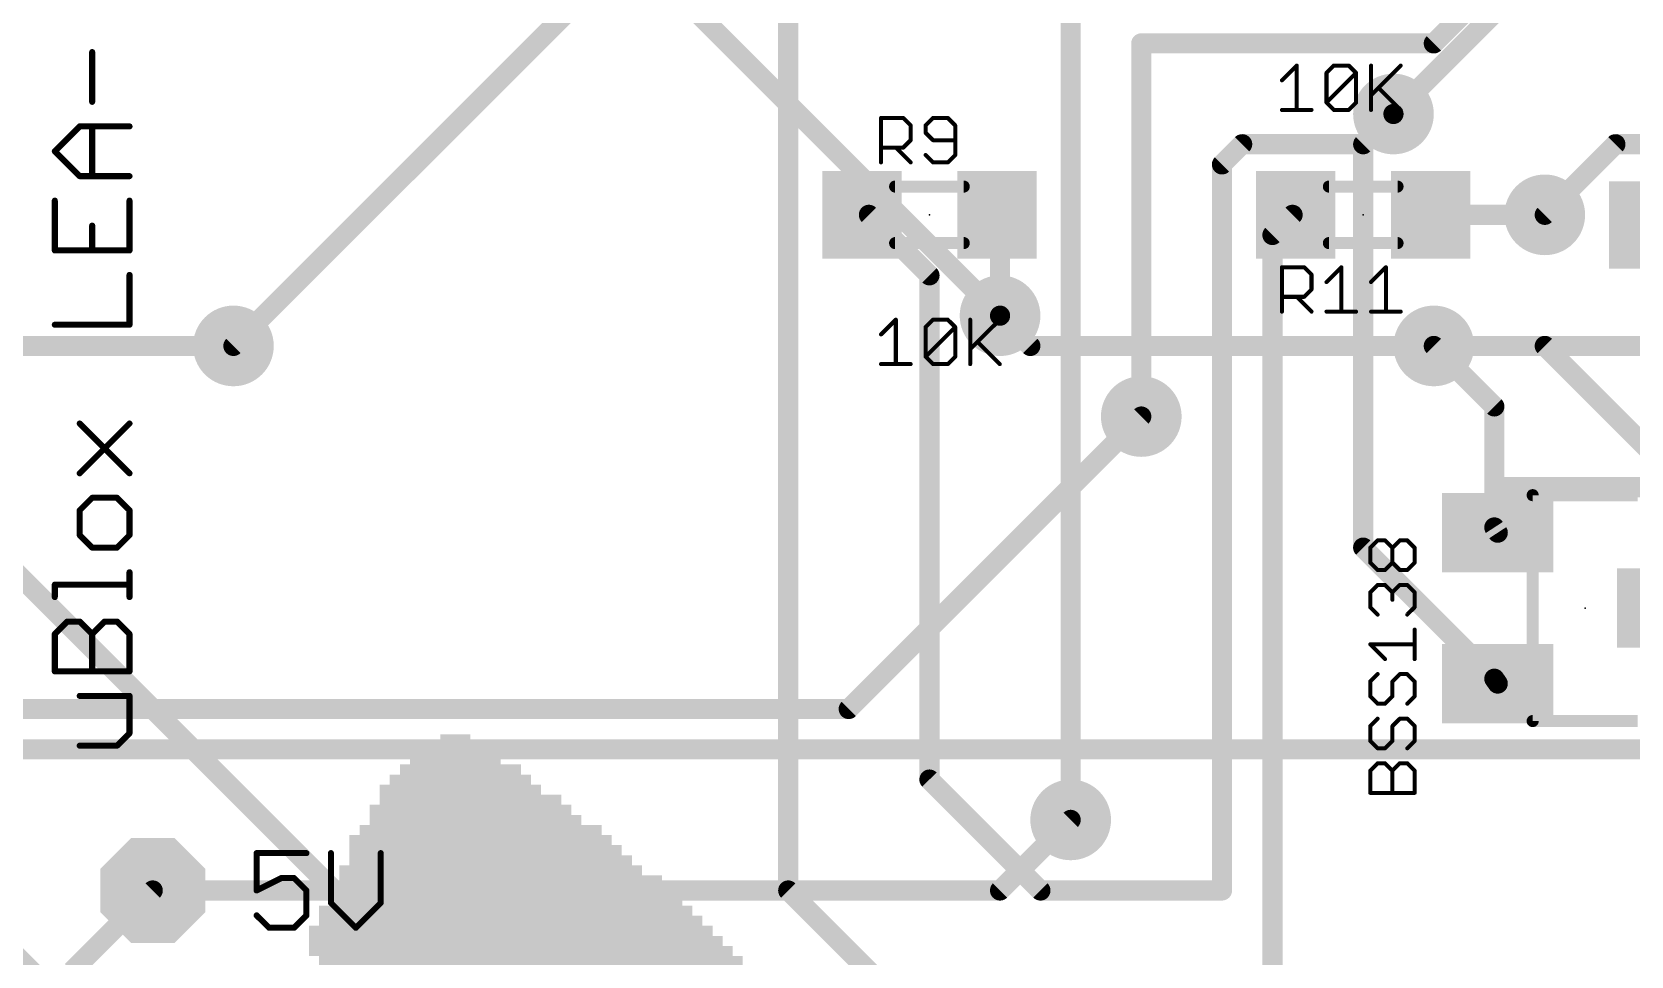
# Model space of a CAD drawing. Extents: x -5 to 102, y -1 to 61.
# Drawn here: x 37.85 to 57.98, y 35.88 to 47.51 of the extents above; entities that cross this region are included whole.
import ezdxf

# ---------------------------------------------------------------- set-up
doc = ezdxf.new("R2010")
doc.units = 0
for name, color, linetype in [('1', 22, 'CONTINUOUS'), ('16', 175, 'CONTINUOUS'), ('17', 82, 'CONTINUOUS'), ('18', 82, 'CONTINUOUS'), ('21', 253, 'CONTINUOUS'), ('22', 253, 'CONTINUOUS'), ('23', 7, 'CONTINUOUS'), ('25', 253, 'CONTINUOUS'), ('27', 253, 'CONTINUOUS'), ('51', 253, 'CONTINUOUS')]:
    doc.layers.add(name, color=color, linetype=linetype)

# ---------------------------------------------------------------- blocks, each defined once
blk = doc.blocks.new('RECT')
blk.add_solid([(-0.5, -0.5), (0.5, -0.5), (-0.5, 0.5), (0.5, 0.5)])
blk = doc.blocks.new('OCTAGONP')
at = {"const_width": 0.5}
blk.add_lwpolyline([(-0.25, -0.1036), (-0.25, 0.1036), (-0.1036, 0.25), (0.1036, 0.25), (0.25, 0.1036), (0.25, -0.1036), (0.1036, -0.25), (-0.1036, -0.25), (-0.25, -0.1036), (-0.25, 0.1036)], dxfattribs=at)
blk = doc.blocks.new('ROUNDV')
at = {"const_width": 0.5}
blk.add_lwpolyline([(0, -0.25, 1), (0, 0.25, 1), (0, -0.25)], format="xyb", dxfattribs=at)

msp = doc.modelspace()

# ---------------------------------------------------------------- linework, layer by layer
at = {"layer": '1', "const_width": 0.254}
for points in [[(47.625, 50.8), (40.386, 43.561)], [(50.927, 37.592), (50.927, 49.911)], [(55.499, 47.371), (58.039, 49.911)], [(47.371, 36.703), (47.371, 49.022)], [(51.816, 47.371), (55.499, 47.371)], [(51.816, 42.672), (51.816, 47.371)], [(54.61, 46.101), (54.991, 46.482)], [(53.086, 46.101), (52.832, 45.847)], [(54.61, 46.101), (53.086, 46.101)], [(54.61, 41.021), (54.61, 46.101)], [(52.832, 45.847), (52.832, 36.703)], [(48.387, 45.212), (48.299, 45.212)], [(49.149, 44.45), (48.387, 45.212)], [(50.038, 45.212), (49.999, 45.212)], [(50.038, 43.942), (50.038, 45.212)], [(53.467, 44.958), (53.721, 45.212)], [(53.721, 45.212), (53.76, 45.212)], [(56.896, 45.212), (55.46, 45.212)], [(53.467, 34.417), (53.467, 44.958)], [(49.149, 38.1), (49.149, 44.45)], [(56.261, 42.799), (55.499, 43.561)], [(56.261, 41.783), (56.261, 42.799)], [(56.261, 41.275), (56.261, 41.783)], [(56.261, 41.783), (59.436, 41.783)], [(56.261, 41.275), (56.304, 41.209)], [(42.799, 35.56), (37.338, 41.021)], [(56.261, 39.37), (54.61, 41.021)], [(56.261, 39.37), (56.304, 39.309)], [(50.546, 36.703), (49.149, 38.1)], [(39.37, 34.163), (36.449, 37.084)], [(48.9585, 35.1155), (47.371, 36.703)], [(52.832, 36.703), (50.546, 36.703)]]:
    msp.add_lwpolyline(points, dxfattribs=at)
at = {"layer": '1', "const_width": 0.127}
for points in [[(51.816, 47.4345, 1), (51.816, 47.3075)], [(51.8795, 47.371, 1), (51.7525, 47.371)], [(55.4541, 47.4159, 1), (55.5439, 47.3261)], [(55.499, 47.3075, 1), (55.499, 47.4345)], [(55.0359, 46.4371, 1), (54.9461, 46.5269)], [(53.086, 46.1645, 1), (53.086, 46.0375)], [(53.1309, 46.0561, 1), (53.0411, 46.1459)], [(54.6735, 46.101, 1), (54.5465, 46.101)], [(54.5651, 46.1459, 1), (54.6549, 46.0561)], [(54.61, 46.0375, 1), (54.61, 46.1645)], [(52.8955, 45.847, 1), (52.7685, 45.847)], [(52.7871, 45.8919, 1), (52.8769, 45.8021)], [(48.299, 45.2755, 1), (48.299, 45.1485)], [(48.4319, 45.2569, 1), (48.3421, 45.1671)], [(48.387, 45.1485, 1), (48.387, 45.2755)], [(49.999, 45.2755, 1), (49.999, 45.1485)], [(50.1015, 45.212, 1), (49.9745, 45.212)], [(50.038, 45.1485, 1), (50.038, 45.2755)], [(53.721, 45.2755, 1), (53.721, 45.1485)], [(53.7659, 45.1671, 1), (53.6761, 45.2569)], [(53.76, 45.1485, 1), (53.76, 45.2755)], [(55.46, 45.2755, 1), (55.46, 45.1485)], [(56.896, 45.1485, 1), (56.896, 45.2755)], [(53.5305, 44.958, 1), (53.4035, 44.958)], [(53.4221, 45.0029, 1), (53.5119, 44.9131)], [(49.2125, 44.45, 1), (49.0855, 44.45)], [(49.1041, 44.4051, 1), (49.1939, 44.4949)], [(49.9745, 43.942, 1), (50.1015, 43.942)], [(55.5439, 43.6059, 1), (55.4541, 43.5161)], [(40.3411, 43.6059, 1), (40.4309, 43.5161)], [(56.3245, 42.799, 1), (56.1975, 42.799)], [(56.2161, 42.7541, 1), (56.3059, 42.8439)], [(51.7525, 42.672, 1), (51.8795, 42.672)], [(56.3245, 41.783, 1), (56.1975, 41.783)], [(56.261, 41.8465, 1), (56.261, 41.7195)], [(56.1975, 41.783, 1), (56.3245, 41.783)], [(56.3142, 41.3097, 1), (56.2078, 41.2403)], [(56.1975, 41.275, 1), (56.3245, 41.275)], [(56.2508, 41.1743, 1), (56.3572, 41.2437)], [(54.6549, 41.0659, 1), (54.5651, 40.9761)], [(54.5465, 41.021, 1), (54.6735, 41.021)], [(56.3129, 39.4066, 1), (56.2091, 39.3334)], [(56.2161, 39.3251, 1), (56.3059, 39.4149)], [(56.2521, 39.2724, 1), (56.3559, 39.3456)], [(49.1939, 38.1449, 1), (49.1041, 38.0551)], [(49.0855, 38.1, 1), (49.2125, 38.1)], [(50.8635, 37.592, 1), (50.9905, 37.592)], [(47.4159, 36.7479, 1), (47.3261, 36.6581)], [(47.3075, 36.703, 1), (47.4345, 36.703)], [(50.546, 36.7665, 1), (50.546, 36.6395)], [(50.5011, 36.6581, 1), (50.5909, 36.7479)], [(52.7685, 36.703, 1), (52.8955, 36.703)], [(52.832, 36.6395, 1), (52.832, 36.7665)]]:
    msp.add_lwpolyline(points, format="xyb", dxfattribs=at)
at = {"layer": '16', "const_width": 0.254}
for points in [[(50.038, 43.942), (43.561, 50.419)], [(54.991, 46.482), (58.039, 49.53)], [(57.785, 46.101), (56.896, 45.212)], [(65.659, 46.101), (57.785, 46.101)], [(50.419, 43.561), (50.038, 43.942)], [(40.386, 43.561), (9.017, 43.561)], [(55.499, 43.561), (50.419, 43.561)], [(55.499, 43.561), (56.896, 43.561)], [(56.896, 43.561), (61.722, 43.561)], [(56.896, 43.561), (58.801, 41.656)], [(48.133, 38.989), (51.816, 42.672)], [(8.255, 38.989), (48.133, 38.989)], [(62.611, 38.481), (15.875, 38.481)], [(50.038, 36.703), (50.927, 37.592)], [(38.354, 35.687), (39.37, 36.703)], [(39.37, 36.703), (50.038, 36.703)]]:
    msp.add_lwpolyline(points, dxfattribs=at)
at = {"layer": '16', "const_width": 0.127}
for points in [[(54.9461, 46.5269, 1), (55.0359, 46.4371)], [(57.785, 46.1645, 1), (57.785, 46.0375)], [(57.8299, 46.0561, 1), (57.7401, 46.1459)], [(56.8511, 45.2569, 1), (56.9409, 45.1671)], [(50.0829, 43.9869, 1), (49.9931, 43.8971)], [(49.9931, 43.8971, 1), (50.0829, 43.9869)], [(40.386, 43.4975, 1), (40.386, 43.6245)], [(50.419, 43.6245, 1), (50.419, 43.4975)], [(55.499, 43.6245, 1), (55.499, 43.4975)], [(55.499, 43.4975, 1), (55.499, 43.6245)], [(56.896, 43.6245, 1), (56.896, 43.4975)], [(56.9409, 43.6059, 1), (56.8511, 43.5161)], [(56.896, 43.4975, 1), (56.896, 43.6245)], [(50.3741, 43.5161, 1), (50.4639, 43.6059)], [(51.8609, 42.6271, 1), (51.7711, 42.7169)], [(48.0881, 39.0339, 1), (48.1779, 38.9441)], [(48.133, 38.9255, 1), (48.133, 39.0525)], [(50.9719, 37.5471, 1), (50.8821, 37.6369)], [(39.37, 36.7665, 1), (39.37, 36.6395)], [(39.4149, 36.6581, 1), (39.3251, 36.7479)], [(49.9931, 36.7479, 1), (50.0829, 36.6581)], [(50.038, 36.6395, 1), (50.038, 36.7665)]]:
    msp.add_lwpolyline(points, format="xyb", dxfattribs=at)
at = {"layer": '21'}
for points, const_width in [([(56.7436, 38.8366), (56.7436, 41.6814)], 0.1524), ([(56.7436, 41.6814), (58.0644, 41.6814)], 0.1524), ([(58.0644, 38.8366), (56.7436, 38.8366)], 0.1524), ([(41.3052, 37.1737), (40.6781, 37.1737)], 0.0762), ([(40.6781, 37.1737), (40.6781, 36.7034)], 0.0762), ([(41.6136, 37.1737), (41.6136, 36.5466)], 0.0762), ([(42.2407, 36.5466), (42.2407, 37.1737)], 0.0762), ([(40.6781, 36.7034), (40.9916, 36.8602)], 0.0762), ([(40.9916, 36.8602), (41.1484, 36.8602)], 0.0762), ([(41.1484, 36.8602), (41.3052, 36.7034)], 0.0762), ([(41.3052, 36.7034), (41.3052, 36.3899)], 0.0762), ([(41.6136, 36.5466), (41.9272, 36.2331)], 0.0762), ([(41.9272, 36.2331), (42.2407, 36.5466)], 0.0762), ([(40.8349, 36.2331), (40.6781, 36.3899)], 0.0762), ([(41.1484, 36.2331), (40.8349, 36.2331)], 0.0762), ([(41.3052, 36.3899), (41.1484, 36.2331)], 0.0762)]:
    msp.add_lwpolyline(points, dxfattribs=dict(at, const_width=const_width))
for points, const_width in [([(56.7817, 41.6814, 1), (56.7055, 41.6814)], 0.0762), ([(56.7436, 41.7195, 1), (56.7436, 41.6433)], 0.0762), ([(56.7436, 38.8747, 1), (56.7436, 38.7985)], 0.0762), ([(56.7055, 38.8366, 1), (56.7817, 38.8366)], 0.0762), ([(40.6781, 37.1928, 1), (40.6781, 37.1547)], 0.0381), ([(40.6972, 37.1737, 1), (40.6591, 37.1737)], 0.0381), ([(41.3052, 37.1547, 1), (41.3052, 37.1928)], 0.0381), ([(41.6327, 37.1737, 1), (41.5946, 37.1737)], 0.0381), ([(42.2597, 37.1737, 1), (42.2216, 37.1737)], 0.0381), ([(40.9916, 36.8792, 1), (40.9916, 36.8411)], 0.0381), ([(41.0002, 36.8431, 1), (40.9831, 36.8772)], 0.0381), ([(41.1619, 36.8736, 1), (41.1349, 36.8467)], 0.0381), ([(41.1484, 36.8411, 1), (41.1484, 36.8792)], 0.0381), ([(40.6696, 36.7204, 1), (40.6866, 36.6864)], 0.0381), ([(40.6591, 36.7034, 1), (40.6972, 36.7034)], 0.0381), ([(41.3242, 36.7034, 1), (41.2861, 36.7034)], 0.0381), ([(41.2917, 36.6899, 1), (41.3186, 36.7169)], 0.0381), ([(41.6271, 36.5601, 1), (41.6001, 36.5332)], 0.0381), ([(41.5946, 36.5466, 1), (41.6327, 36.5466)], 0.0381), ([(42.2216, 36.5466, 1), (42.2597, 36.5466)], 0.0381), ([(42.2542, 36.5332, 1), (42.2272, 36.5601)], 0.0381), ([(40.6916, 36.4033, 1), (40.6646, 36.3764)], 0.0381), ([(40.8349, 36.2522, 1), (40.8349, 36.2141)], 0.0381), ([(40.8214, 36.2196, 1), (40.8483, 36.2466)], 0.0381), ([(41.1349, 36.2466, 1), (41.1619, 36.2196)], 0.0381), ([(41.1484, 36.2141, 1), (41.1484, 36.2522)], 0.0381), ([(41.2861, 36.3899, 1), (41.3242, 36.3899)], 0.0381), ([(41.3186, 36.3764, 1), (41.2917, 36.4033)], 0.0381), ([(41.9137, 36.2466, 1), (41.9406, 36.2196)], 0.0381), ([(41.9137, 36.2196, 1), (41.9406, 36.2466)], 0.0381)]:
    msp.add_lwpolyline(points, format="xyb", dxfattribs=dict(at, const_width=const_width))
at = {"layer": '23'}
for p in [(49.149, 45.212), (54.61, 45.212), (57.404, 40.259)]:
    msp.add_point(p, dxfattribs=at)
at = {"layer": '25'}
for points, const_width in [([(38.6076, 46.6345), (38.6076, 47.2616)], 0.0762), ([(38.1373, 46.0126), (38.4508, 46.3261)], 0.0762), ([(38.4508, 46.3261), (39.0779, 46.3261)], 0.0762), ([(38.6076, 45.699), (38.6076, 46.3261)], 0.0762), ([(48.5394, 45.8724), (48.5394, 46.4317)], 0.0508), ([(48.5394, 46.4317), (48.819, 46.4317)], 0.0508), ([(48.819, 46.4317), (48.9123, 46.3385)], 0.0508), ([(48.9123, 46.3385), (48.9123, 46.152)], 0.0508), ([(49.1939, 46.4317), (49.1007, 46.3385)], 0.0508), ([(49.1007, 46.3385), (49.1007, 46.2453)], 0.0508), ([(49.3803, 46.4317), (49.1939, 46.4317)], 0.0508), ([(49.4736, 46.3385), (49.3803, 46.4317)], 0.0508), ([(49.4736, 45.9656), (49.4736, 46.3385)], 0.0508), ([(48.9123, 46.152), (48.819, 46.0588)], 0.0508), ([(49.1007, 46.2453), (49.1939, 46.152)], 0.0508), ([(49.1939, 46.152), (49.4736, 46.152)], 0.0508), ([(38.4508, 45.699), (38.1373, 46.0126)], 0.0762), ([(48.819, 46.0588), (48.5394, 46.0588)], 0.0508), ([(48.7258, 46.0588), (48.9123, 45.8724)], 0.0508), ([(49.1007, 45.9656), (49.1939, 45.8724)], 0.0508), ([(49.3803, 45.8724), (49.4736, 45.9656)], 0.0508), ([(39.0779, 45.699), (38.4508, 45.699)], 0.0762), ([(49.1939, 45.8724), (49.3803, 45.8724)], 0.0508), ([(38.1373, 45.3906), (38.1373, 44.7635)], 0.0762), ([(39.0779, 44.7635), (39.0779, 45.3906)], 0.0762), ([(38.6076, 44.7635), (38.6076, 45.077)], 0.0762), ([(38.1373, 44.7635), (39.0779, 44.7635)], 0.0762), ([(39.0779, 43.828), (39.0779, 44.455)], 0.0762), ([(53.5865, 43.9928), (53.5865, 44.5521)], 0.0508), ([(53.5865, 44.5521), (53.8661, 44.5521)], 0.0508), ([(53.8661, 44.5521), (53.9593, 44.4589)], 0.0508), ([(54.1478, 44.3657), (54.3342, 44.5521)], 0.0508), ([(54.3342, 44.5521), (54.3342, 43.9928)], 0.0508), ([(54.7091, 44.3657), (54.8955, 44.5521)], 0.0508), ([(54.8955, 44.5521), (54.8955, 43.9928)], 0.0508), ([(53.9593, 44.2724), (53.8661, 44.1792)], 0.0508), ([(53.9593, 44.4589), (53.9593, 44.2724)], 0.0508), ([(53.8661, 44.1792), (53.5865, 44.1792)], 0.0508), ([(53.7729, 44.1792), (53.9593, 43.9928)], 0.0508), ([(54.1478, 43.9928), (54.5206, 43.9928)], 0.0508), ([(54.7091, 43.9928), (55.0819, 43.9928)], 0.0508), ([(38.1373, 43.828), (39.0779, 43.828)], 0.0762), ([(38.4508, 41.9569), (39.0779, 42.584)], 0.0762), ([(39.0779, 41.9569), (38.4508, 42.584)], 0.0762), ([(38.6076, 41.6485), (38.4508, 41.4917)], 0.0762), ([(38.9211, 41.6485), (38.6076, 41.6485)], 0.0762), ([(39.0779, 41.4917), (38.9211, 41.6485)], 0.0762), ([(38.4508, 41.4917), (38.4508, 41.1782)], 0.0762), ([(39.0779, 41.1782), (39.0779, 41.4917)], 0.0762), ([(38.4508, 41.1782), (38.6076, 41.0214)], 0.0762), ([(38.9211, 41.0214), (39.0779, 41.1782)], 0.0762), ([(38.6076, 41.0214), (38.9211, 41.0214)], 0.0762), ([(39.0779, 40.3977), (39.0779, 40.7113)], 0.0762), ([(38.1373, 40.3977), (38.1373, 40.5545)], 0.0762), ([(38.1373, 40.5545), (39.0779, 40.5545)], 0.0762), ([(38.1373, 39.9325), (38.2941, 40.0893)], 0.0762), ([(38.2941, 40.0893), (38.4508, 40.0893)], 0.0762), ([(38.4508, 40.0893), (38.6076, 39.9325)], 0.0762), ([(38.6076, 39.9325), (38.7644, 40.0893)], 0.0762), ([(38.7644, 40.0893), (38.9211, 40.0893)], 0.0762), ([(38.9211, 40.0893), (39.0779, 39.9325)], 0.0762), ([(38.1373, 39.4622), (38.1373, 39.9325)], 0.0762), ([(38.6076, 39.4622), (38.6076, 39.9325)], 0.0762), ([(39.0779, 39.9325), (39.0779, 39.4622)], 0.0762), ([(39.0779, 39.4622), (38.1373, 39.4622)], 0.0762), ([(39.0779, 39.1538), (38.4508, 39.1538)], 0.0762), ([(39.0779, 38.6835), (39.0779, 39.1538)], 0.0762), ([(38.9211, 38.5267), (39.0779, 38.6835)], 0.0762), ([(38.4508, 38.5267), (38.9211, 38.5267)], 0.0762)]:
    msp.add_lwpolyline(points, dxfattribs=dict(at, const_width=const_width))
for points, const_width in [([(38.6267, 47.2616, 1), (38.5886, 47.2616)], 0.0381), ([(38.5886, 46.6345, 1), (38.6267, 46.6345)], 0.0381), ([(38.4508, 46.3451, 1), (38.4508, 46.307)], 0.0381), ([(38.4643, 46.3126, 1), (38.4374, 46.3396)], 0.0381), ([(38.6267, 46.3261, 1), (38.5886, 46.3261)], 0.0381), ([(39.0779, 46.307, 1), (39.0779, 46.3451)], 0.0381), ([(48.5521, 46.4317, 1), (48.5267, 46.4317)], 0.0254), ([(48.5394, 46.4444, 1), (48.5394, 46.419)], 0.0254), ([(48.828, 46.4407, 1), (48.8101, 46.4227)], 0.0254), ([(48.819, 46.419, 1), (48.819, 46.4444)], 0.0254), ([(48.925, 46.3385, 1), (48.8995, 46.3385)], 0.0254), ([(48.9033, 46.3295, 1), (48.9212, 46.3474)], 0.0254), ([(49.1134, 46.3385, 1), (49.088, 46.3385)], 0.0254), ([(49.0917, 46.3474, 1), (49.1097, 46.3295)], 0.0254), ([(49.1939, 46.4444, 1), (49.1939, 46.419)], 0.0254), ([(49.2029, 46.4227, 1), (49.1849, 46.4407)], 0.0254), ([(49.3893, 46.4407, 1), (49.3714, 46.4227)], 0.0254), ([(49.3803, 46.419, 1), (49.3803, 46.4444)], 0.0254), ([(49.4863, 46.3385, 1), (49.4609, 46.3385)], 0.0254), ([(49.4646, 46.3295, 1), (49.4825, 46.3474)], 0.0254), ([(48.8995, 46.152, 1), (48.925, 46.152)], 0.0254), ([(48.9212, 46.1431, 1), (48.9033, 46.161)], 0.0254), ([(49.1097, 46.2542, 1), (49.0917, 46.2363)], 0.0254), ([(49.088, 46.2453, 1), (49.1134, 46.2453)], 0.0254), ([(49.1939, 46.1647, 1), (49.1939, 46.1393)], 0.0254), ([(49.1849, 46.1431, 1), (49.2029, 46.161)], 0.0254), ([(49.4736, 46.1393, 1), (49.4736, 46.1647)], 0.0254), ([(38.1508, 46.026, 1), (38.1238, 45.9991)], 0.0381), ([(38.1238, 46.026, 1), (38.1508, 45.9991)], 0.0381), ([(48.5394, 46.0715, 1), (48.5394, 46.0461)], 0.0254), ([(48.7348, 46.0678, 1), (48.7168, 46.0498)], 0.0254), ([(48.8101, 46.0678, 1), (48.828, 46.0498)], 0.0254), ([(48.819, 46.0461, 1), (48.819, 46.0715)], 0.0254), ([(49.1097, 45.9746, 1), (49.0917, 45.9566)], 0.0254), ([(49.4609, 45.9656, 1), (49.4863, 45.9656)], 0.0254), ([(49.4825, 45.9566, 1), (49.4646, 45.9746)], 0.0254), ([(38.4508, 45.7181, 1), (38.4508, 45.68)], 0.0381), ([(38.4374, 45.6855, 1), (38.4643, 45.7125)], 0.0381), ([(38.5886, 45.699, 1), (38.6267, 45.699)], 0.0381), ([(39.0779, 45.68, 1), (39.0779, 45.7181)], 0.0381), ([(48.5267, 45.8724, 1), (48.5521, 45.8724)], 0.0254), ([(48.9033, 45.8634, 1), (48.9212, 45.8814)], 0.0254), ([(49.1939, 45.8851, 1), (49.1939, 45.8597)], 0.0254), ([(49.1849, 45.8634, 1), (49.2029, 45.8814)], 0.0254), ([(49.3714, 45.8814, 1), (49.3893, 45.8634)], 0.0254), ([(49.3803, 45.8597, 1), (49.3803, 45.8851)], 0.0254), ([(38.1563, 45.3906, 1), (38.1182, 45.3906)], 0.0381), ([(39.0969, 45.3906, 1), (39.0588, 45.3906)], 0.0381), ([(38.6267, 45.077, 1), (38.5886, 45.077)], 0.0381), ([(38.1373, 44.7825, 1), (38.1373, 44.7444)], 0.0381), ([(38.1182, 44.7635, 1), (38.1563, 44.7635)], 0.0381), ([(38.5886, 44.7635, 1), (38.6267, 44.7635)], 0.0381), ([(39.0588, 44.7635, 1), (39.0969, 44.7635)], 0.0381), ([(39.0779, 44.7444, 1), (39.0779, 44.7825)], 0.0381), ([(39.0969, 44.455, 1), (39.0588, 44.455)], 0.0381), ([(53.5992, 44.5521, 1), (53.5738, 44.5521)], 0.0254), ([(53.5865, 44.5648, 1), (53.5865, 44.5394)], 0.0254), ([(53.8751, 44.5611, 1), (53.8571, 44.5431)], 0.0254), ([(53.8661, 44.5394, 1), (53.8661, 44.5648)], 0.0254), ([(54.3469, 44.5521, 1), (54.3215, 44.5521)], 0.0254), ([(54.3432, 44.5431, 1), (54.3252, 44.5611)], 0.0254), ([(54.9082, 44.5521, 1), (54.8828, 44.5521)], 0.0254), ([(54.9045, 44.5431, 1), (54.8865, 44.5611)], 0.0254), ([(53.972, 44.4589, 1), (53.9466, 44.4589)], 0.0254), ([(53.9503, 44.4499, 1), (53.9683, 44.4678)], 0.0254), ([(53.9683, 44.2635, 1), (53.9503, 44.2814)], 0.0254), ([(54.1388, 44.3746, 1), (54.1568, 44.3567)], 0.0254), ([(54.7001, 44.3746, 1), (54.7181, 44.3567)], 0.0254), ([(53.5865, 44.1919, 1), (53.5865, 44.1665)], 0.0254), ([(53.7819, 44.1882, 1), (53.7639, 44.1702)], 0.0254), ([(53.8571, 44.1882, 1), (53.8751, 44.1702)], 0.0254), ([(53.8661, 44.1665, 1), (53.8661, 44.1919)], 0.0254), ([(53.9466, 44.2724, 1), (53.972, 44.2724)], 0.0254), ([(53.5738, 43.9928, 1), (53.5992, 43.9928)], 0.0254), ([(53.9503, 43.9838, 1), (53.9683, 44.0018)], 0.0254), ([(54.1478, 44.0055, 1), (54.1478, 43.9801)], 0.0254), ([(54.3215, 43.9928, 1), (54.3469, 43.9928)], 0.0254), ([(54.5206, 43.9801, 1), (54.5206, 44.0055)], 0.0254), ([(54.7091, 44.0055, 1), (54.7091, 43.9801)], 0.0254), ([(54.8828, 43.9928, 1), (54.9082, 43.9928)], 0.0254), ([(55.0819, 43.9801, 1), (55.0819, 44.0055)], 0.0254), ([(38.1373, 43.847, 1), (38.1373, 43.8089)], 0.0381), ([(39.0588, 43.828, 1), (39.0969, 43.828)], 0.0381), ([(39.0779, 43.8089, 1), (39.0779, 43.847)], 0.0381), ([(38.4643, 42.5975, 1), (38.4374, 42.5705)], 0.0381), ([(39.0914, 42.5705, 1), (39.0644, 42.5975)], 0.0381), ([(38.4374, 41.9704, 1), (38.4643, 41.9435)], 0.0381), ([(39.0644, 41.9435, 1), (39.0914, 41.9704)], 0.0381), ([(38.6076, 41.6675, 1), (38.6076, 41.6294)], 0.0381), ([(38.6211, 41.635, 1), (38.5941, 41.662)], 0.0381), ([(38.9346, 41.662, 1), (38.9077, 41.635)], 0.0381), ([(38.9211, 41.6294, 1), (38.9211, 41.6675)], 0.0381), ([(38.4699, 41.4917, 1), (38.4318, 41.4917)], 0.0381), ([(38.4374, 41.5052, 1), (38.4643, 41.4783)], 0.0381), ([(39.0969, 41.4917, 1), (39.0588, 41.4917)], 0.0381), ([(39.0644, 41.4783, 1), (39.0914, 41.5052)], 0.0381), ([(38.4643, 41.1917, 1), (38.4374, 41.1647)], 0.0381), ([(38.4318, 41.1782, 1), (38.4699, 41.1782)], 0.0381), ([(39.0588, 41.1782, 1), (39.0969, 41.1782)], 0.0381), ([(39.0914, 41.1647, 1), (39.0644, 41.1917)], 0.0381), ([(38.6076, 41.0405, 1), (38.6076, 41.0024)], 0.0381), ([(38.5941, 41.008, 1), (38.6211, 41.0349)], 0.0381), ([(38.9077, 41.0349, 1), (38.9346, 41.008)], 0.0381), ([(38.9211, 41.0024, 1), (38.9211, 41.0405)], 0.0381), ([(39.0969, 40.7113, 1), (39.0588, 40.7113)], 0.0381), ([(38.1563, 40.5545, 1), (38.1182, 40.5545)], 0.0381), ([(38.1373, 40.5736, 1), (38.1373, 40.5355)], 0.0381), ([(39.0779, 40.5355, 1), (39.0779, 40.5736)], 0.0381), ([(38.1182, 40.3977, 1), (38.1563, 40.3977)], 0.0381), ([(39.0588, 40.3977, 1), (39.0969, 40.3977)], 0.0381), ([(38.2941, 40.1083, 1), (38.2941, 40.0702)], 0.0381), ([(38.3075, 40.0758, 1), (38.2806, 40.1028)], 0.0381), ([(38.4643, 40.1028, 1), (38.4374, 40.0758)], 0.0381), ([(38.4508, 40.0702, 1), (38.4508, 40.1083)], 0.0381), ([(38.7644, 40.1083, 1), (38.7644, 40.0702)], 0.0381), ([(38.7778, 40.0758, 1), (38.7509, 40.1028)], 0.0381), ([(38.9346, 40.1028, 1), (38.9077, 40.0758)], 0.0381), ([(38.9211, 40.0702, 1), (38.9211, 40.1083)], 0.0381), ([(38.1563, 39.9325, 1), (38.1182, 39.9325)], 0.0381), ([(38.1238, 39.946, 1), (38.1508, 39.9191)], 0.0381), ([(38.6267, 39.9325, 1), (38.5886, 39.9325)], 0.0381), ([(38.5941, 39.946, 1), (38.6211, 39.9191)], 0.0381), ([(38.5941, 39.9191, 1), (38.6211, 39.946)], 0.0381), ([(39.0969, 39.9325, 1), (39.0588, 39.9325)], 0.0381), ([(39.0644, 39.9191, 1), (39.0914, 39.946)], 0.0381), ([(38.1373, 39.4813, 1), (38.1373, 39.4432)], 0.0381), ([(38.1182, 39.4622, 1), (38.1563, 39.4622)], 0.0381), ([(38.5886, 39.4622, 1), (38.6267, 39.4622)], 0.0381), ([(39.0588, 39.4622, 1), (39.0969, 39.4622)], 0.0381), ([(39.0779, 39.4432, 1), (39.0779, 39.4813)], 0.0381), ([(38.4508, 39.1728, 1), (38.4508, 39.1347)], 0.0381), ([(39.0969, 39.1538, 1), (39.0588, 39.1538)], 0.0381), ([(39.0779, 39.1347, 1), (39.0779, 39.1728)], 0.0381), ([(39.0588, 38.6835, 1), (39.0969, 38.6835)], 0.0381), ([(39.0914, 38.67, 1), (39.0644, 38.6969)], 0.0381), ([(38.4508, 38.5458, 1), (38.4508, 38.5077)], 0.0381), ([(38.9077, 38.5402, 1), (38.9346, 38.5132)], 0.0381), ([(38.9211, 38.5077, 1), (38.9211, 38.5458)], 0.0381)]:
    msp.add_lwpolyline(points, format="xyb", dxfattribs=dict(at, const_width=const_width))
at = {"layer": '27', "const_width": 0.0508}
for points in [[(53.5865, 46.9057), (53.7729, 47.0921)], [(53.7729, 47.0921), (53.7729, 46.5328)], [(54.1478, 46.9989), (54.241, 47.0921)], [(54.241, 47.0921), (54.4274, 47.0921)], [(54.4274, 47.0921), (54.5206, 46.9989)], [(54.7091, 47.0921), (54.7091, 46.5328)], [(54.7091, 46.7192), (55.0819, 47.0921)], [(54.1478, 46.626), (54.1478, 46.9989)], [(54.1478, 46.626), (54.5206, 46.9989)], [(54.5206, 46.9989), (54.5206, 46.626)], [(54.8023, 46.8124), (55.0819, 46.5328)], [(53.5865, 46.5328), (53.9593, 46.5328)], [(54.241, 46.5328), (54.1478, 46.626)], [(54.4274, 46.5328), (54.241, 46.5328)], [(54.5206, 46.626), (54.4274, 46.5328)], [(48.5394, 43.7052), (48.7258, 43.8917)], [(48.7258, 43.8917), (48.7258, 43.3324)], [(49.1007, 43.7985), (49.1939, 43.8917)], [(49.1939, 43.8917), (49.3803, 43.8917)], [(49.3803, 43.8917), (49.4736, 43.7985)], [(49.662, 43.8917), (49.662, 43.3324)], [(49.662, 43.5188), (50.0349, 43.8917)], [(49.1007, 43.4256), (49.1007, 43.7985)], [(49.1007, 43.4256), (49.4736, 43.7985)], [(49.4736, 43.7985), (49.4736, 43.4256)], [(49.7552, 43.612), (50.0349, 43.3324)], [(48.5394, 43.3324), (48.9123, 43.3324)], [(49.1939, 43.3324), (49.1007, 43.4256)], [(49.3803, 43.3324), (49.1939, 43.3324)], [(49.4736, 43.4256), (49.3803, 43.3324)], [(54.6984, 41.0187), (54.7916, 41.1119)], [(54.7916, 41.1119), (54.8849, 41.1119)], [(54.8849, 41.1119), (54.9781, 41.0187)], [(54.9781, 41.0187), (55.0713, 41.1119)], [(55.0713, 41.1119), (55.1645, 41.1119)], [(55.1645, 41.1119), (55.2577, 41.0187)], [(54.6984, 40.8323), (54.6984, 41.0187)], [(54.9781, 40.8323), (54.9781, 41.0187)], [(55.2577, 41.0187), (55.2577, 40.8323)], [(54.7916, 40.7391), (54.6984, 40.8323)], [(54.8849, 40.7391), (54.7916, 40.7391)], [(54.9781, 40.8323), (54.8849, 40.7391)], [(55.0713, 40.7391), (54.9781, 40.8323)], [(55.1645, 40.7391), (55.0713, 40.7391)], [(55.2577, 40.8323), (55.1645, 40.7391)], [(54.6984, 40.4574), (54.7916, 40.5506)], [(54.6984, 40.271), (54.6984, 40.4574)], [(54.7916, 40.5506), (54.8849, 40.5506)], [(54.8849, 40.5506), (54.9781, 40.4574)], [(54.9781, 40.4574), (55.0713, 40.5506)], [(54.9781, 40.4574), (54.9781, 40.3642)], [(55.0713, 40.5506), (55.1645, 40.5506)], [(55.1645, 40.5506), (55.2577, 40.4574)], [(55.2577, 40.4574), (55.2577, 40.271)], [(54.7916, 40.1778), (54.6984, 40.271)], [(55.2577, 40.271), (55.1645, 40.1778)], [(55.2577, 39.6165), (55.2577, 39.9893)], [(54.8849, 39.6165), (54.6984, 39.8029)], [(54.6984, 39.8029), (55.2577, 39.8029)], [(54.7916, 39.428), (54.6984, 39.3348)], [(54.6984, 39.3348), (54.6984, 39.1484)], [(54.9781, 39.3348), (55.0713, 39.428)], [(54.9781, 39.1484), (54.9781, 39.3348)], [(55.0713, 39.428), (55.1645, 39.428)], [(55.1645, 39.428), (55.2577, 39.3348)], [(55.2577, 39.3348), (55.2577, 39.1484)], [(54.6984, 39.1484), (54.7916, 39.0552)], [(54.7916, 39.0552), (54.8849, 39.0552)], [(54.8849, 39.0552), (54.9781, 39.1484)], [(55.2577, 39.1484), (55.1645, 39.0552)], [(54.7916, 38.8667), (54.6984, 38.7735)], [(54.9781, 38.7735), (55.0713, 38.8667)], [(55.0713, 38.8667), (55.1645, 38.8667)], [(55.1645, 38.8667), (55.2577, 38.7735)], [(54.6984, 38.7735), (54.6984, 38.5871)], [(54.9781, 38.5871), (54.9781, 38.7735)], [(55.2577, 38.7735), (55.2577, 38.5871)], [(54.6984, 38.5871), (54.7916, 38.4938)], [(54.7916, 38.4938), (54.8849, 38.4938)], [(54.8849, 38.4938), (54.9781, 38.5871)], [(55.2577, 38.5871), (55.1645, 38.4938)], [(54.6984, 38.2122), (54.7916, 38.3054)], [(54.7916, 38.3054), (54.8849, 38.3054)], [(54.8849, 38.3054), (54.9781, 38.2122)], [(54.9781, 38.2122), (55.0713, 38.3054)], [(55.0713, 38.3054), (55.1645, 38.3054)], [(55.1645, 38.3054), (55.2577, 38.2122)], [(54.6984, 37.9325), (54.6984, 38.2122)], [(54.9781, 37.9325), (54.9781, 38.2122)], [(55.2577, 38.2122), (55.2577, 37.9325)], [(55.2577, 37.9325), (54.6984, 37.9325)]]:
    msp.add_lwpolyline(points, dxfattribs=at)
at = {"layer": '27', "const_width": 0.0254}
for points in [[(53.7856, 47.0921, 1), (53.7602, 47.0921)], [(53.7819, 47.0831, 1), (53.7639, 47.1011)], [(54.241, 47.1048, 1), (54.241, 47.0794)], [(54.25, 47.0831, 1), (54.232, 47.1011)], [(54.4364, 47.1011, 1), (54.4184, 47.0831)], [(54.4274, 47.0794, 1), (54.4274, 47.1048)], [(54.7218, 47.0921, 1), (54.6964, 47.0921)], [(55.0909, 47.0831, 1), (55.073, 47.1011)], [(53.5775, 46.9146, 1), (53.5954, 46.8967)], [(54.1605, 46.9989, 1), (54.1351, 46.9989)], [(54.1388, 47.0078, 1), (54.1568, 46.9899)], [(54.5333, 46.9989, 1), (54.5079, 46.9989)], [(54.5296, 46.9899, 1), (54.5116, 47.0078)], [(54.5116, 46.9899, 1), (54.5296, 47.0078)], [(54.7001, 46.7282, 1), (54.7181, 46.7102)], [(54.8113, 46.8214, 1), (54.7933, 46.8035)], [(53.5865, 46.5455, 1), (53.5865, 46.5201)], [(53.7602, 46.5328, 1), (53.7856, 46.5328)], [(53.9593, 46.5201, 1), (53.9593, 46.5455)], [(54.1568, 46.635, 1), (54.1388, 46.617)], [(54.1388, 46.635, 1), (54.1568, 46.617)], [(54.1351, 46.626, 1), (54.1605, 46.626)], [(54.241, 46.5455, 1), (54.241, 46.5201)], [(54.232, 46.5238, 1), (54.25, 46.5418)], [(54.4184, 46.5418, 1), (54.4364, 46.5238)], [(54.4274, 46.5201, 1), (54.4274, 46.5455)], [(54.5079, 46.626, 1), (54.5333, 46.626)], [(54.5296, 46.617, 1), (54.5116, 46.635)], [(54.6964, 46.5328, 1), (54.7218, 46.5328)], [(55.073, 46.5238, 1), (55.0909, 46.5418)], [(48.7385, 43.8917, 1), (48.7131, 43.8917)], [(48.7348, 43.8827, 1), (48.7168, 43.9007)], [(49.1939, 43.9044, 1), (49.1939, 43.879)], [(49.2029, 43.8827, 1), (49.1849, 43.9007)], [(49.3893, 43.9007, 1), (49.3714, 43.8827)], [(49.3803, 43.879, 1), (49.3803, 43.9044)], [(49.6747, 43.8917, 1), (49.6493, 43.8917)], [(50.0438, 43.8827, 1), (50.0259, 43.9007)], [(48.5304, 43.7142, 1), (48.5484, 43.6963)], [(49.1134, 43.7985, 1), (49.088, 43.7985)], [(49.0917, 43.8074, 1), (49.1097, 43.7895)], [(49.4863, 43.7985, 1), (49.4609, 43.7985)], [(49.4825, 43.7895, 1), (49.4646, 43.8074)], [(49.4646, 43.7895, 1), (49.4825, 43.8074)], [(49.653, 43.5278, 1), (49.671, 43.5098)], [(49.7642, 43.621, 1), (49.7463, 43.6031)], [(48.5394, 43.3451, 1), (48.5394, 43.3197)], [(48.7131, 43.3324, 1), (48.7385, 43.3324)], [(48.9123, 43.3197, 1), (48.9123, 43.3451)], [(49.1097, 43.4346, 1), (49.0917, 43.4166)], [(49.0917, 43.4346, 1), (49.1097, 43.4166)], [(49.088, 43.4256, 1), (49.1134, 43.4256)], [(49.1939, 43.3451, 1), (49.1939, 43.3197)], [(49.1849, 43.3234, 1), (49.2029, 43.3414)], [(49.3714, 43.3414, 1), (49.3893, 43.3234)], [(49.3803, 43.3197, 1), (49.3803, 43.3451)], [(49.4609, 43.4256, 1), (49.4863, 43.4256)], [(49.4825, 43.4166, 1), (49.4646, 43.4346)], [(49.6493, 43.3324, 1), (49.6747, 43.3324)], [(50.0259, 43.3234, 1), (50.0438, 43.3414)], [(54.7916, 41.1246, 1), (54.7916, 41.0992)], [(54.8006, 41.1029, 1), (54.7827, 41.1209)], [(54.8938, 41.1209, 1), (54.8759, 41.1029)], [(54.8849, 41.0992, 1), (54.8849, 41.1246)], [(55.0713, 41.1246, 1), (55.0713, 41.0992)], [(55.0803, 41.1029, 1), (55.0623, 41.1209)], [(55.1735, 41.1209, 1), (55.1555, 41.1029)], [(55.1645, 41.0992, 1), (55.1645, 41.1246)], [(54.7111, 41.0187, 1), (54.6857, 41.0187)], [(54.6894, 41.0277, 1), (54.7074, 41.0097)], [(54.9908, 41.0187, 1), (54.9654, 41.0187)], [(54.9691, 41.0277, 1), (54.987, 41.0097)], [(54.9691, 41.0097, 1), (54.987, 41.0277)], [(55.2704, 41.0187, 1), (55.245, 41.0187)], [(55.2487, 41.0097, 1), (55.2667, 41.0277)], [(54.7074, 40.8413, 1), (54.6894, 40.8233)], [(54.6857, 40.8323, 1), (54.7111, 40.8323)], [(54.7916, 40.7518, 1), (54.7916, 40.7264)], [(54.7827, 40.7301, 1), (54.8006, 40.7481)], [(54.8759, 40.7481, 1), (54.8938, 40.7301)], [(54.8849, 40.7264, 1), (54.8849, 40.7518)], [(54.987, 40.8413, 1), (54.9691, 40.8233)], [(54.9654, 40.8323, 1), (54.9908, 40.8323)], [(54.987, 40.8233, 1), (54.9691, 40.8413)], [(55.0713, 40.7518, 1), (55.0713, 40.7264)], [(55.0623, 40.7301, 1), (55.0803, 40.7481)], [(55.1555, 40.7481, 1), (55.1735, 40.7301)], [(55.1645, 40.7264, 1), (55.1645, 40.7518)], [(55.245, 40.8323, 1), (55.2704, 40.8323)], [(55.2667, 40.8233, 1), (55.2487, 40.8413)], [(54.7111, 40.4574, 1), (54.6857, 40.4574)], [(54.6894, 40.4664, 1), (54.7074, 40.4484)], [(54.7916, 40.5633, 1), (54.7916, 40.5379)], [(54.8006, 40.5416, 1), (54.7827, 40.5596)], [(54.8938, 40.5596, 1), (54.8759, 40.5416)], [(54.8849, 40.5379, 1), (54.8849, 40.5633)], [(54.9908, 40.4574, 1), (54.9654, 40.4574)], [(54.9691, 40.4664, 1), (54.987, 40.4484)], [(54.9691, 40.4484, 1), (54.987, 40.4664)], [(55.0713, 40.5633, 1), (55.0713, 40.5379)], [(55.0803, 40.5416, 1), (55.0623, 40.5596)], [(55.1735, 40.5596, 1), (55.1555, 40.5416)], [(55.1645, 40.5379, 1), (55.1645, 40.5633)], [(55.2704, 40.4574, 1), (55.245, 40.4574)], [(55.2487, 40.4484, 1), (55.2667, 40.4664)], [(54.7074, 40.28, 1), (54.6894, 40.262)], [(54.6857, 40.271, 1), (54.7111, 40.271)], [(54.9654, 40.3642, 1), (54.9908, 40.3642)], [(55.245, 40.271, 1), (55.2704, 40.271)], [(55.2667, 40.262, 1), (55.2487, 40.28)], [(54.7827, 40.1688, 1), (54.8006, 40.1867)], [(55.1555, 40.1867, 1), (55.1735, 40.1688)], [(55.2704, 39.9893, 1), (55.245, 39.9893)], [(54.7074, 39.8119, 1), (54.6894, 39.7939)], [(54.6984, 39.8156, 1), (54.6984, 39.7902)], [(55.2577, 39.7902, 1), (55.2577, 39.8156)], [(54.8759, 39.6075, 1), (54.8938, 39.6254)], [(55.245, 39.6165, 1), (55.2704, 39.6165)], [(54.7111, 39.3348, 1), (54.6857, 39.3348)], [(54.6894, 39.3438, 1), (54.7074, 39.3258)], [(54.8006, 39.419, 1), (54.7827, 39.437)], [(54.9908, 39.3348, 1), (54.9654, 39.3348)], [(54.9691, 39.3438, 1), (54.987, 39.3258)], [(55.0713, 39.4407, 1), (55.0713, 39.4153)], [(55.0803, 39.419, 1), (55.0623, 39.437)], [(55.1735, 39.437, 1), (55.1555, 39.419)], [(55.1645, 39.4153, 1), (55.1645, 39.4407)], [(55.2704, 39.3348, 1), (55.245, 39.3348)], [(55.2487, 39.3258, 1), (55.2667, 39.3438)], [(54.7074, 39.1573, 1), (54.6894, 39.1394)], [(54.6857, 39.1484, 1), (54.7111, 39.1484)], [(54.7916, 39.0679, 1), (54.7916, 39.0425)], [(54.7827, 39.0462, 1), (54.8006, 39.0641)], [(54.8759, 39.0641, 1), (54.8938, 39.0462)], [(54.8849, 39.0425, 1), (54.8849, 39.0679)], [(54.9654, 39.1484, 1), (54.9908, 39.1484)], [(54.987, 39.1394, 1), (54.9691, 39.1573)], [(55.1555, 39.0641, 1), (55.1735, 39.0462)], [(55.245, 39.1484, 1), (55.2704, 39.1484)], [(55.2667, 39.1394, 1), (55.2487, 39.1573)], [(54.8006, 38.8577, 1), (54.7827, 38.8757)], [(55.0713, 38.8794, 1), (55.0713, 38.854)], [(55.0803, 38.8577, 1), (55.0623, 38.8757)], [(55.1735, 38.8757, 1), (55.1555, 38.8577)], [(55.1645, 38.854, 1), (55.1645, 38.8794)], [(54.7111, 38.7735, 1), (54.6857, 38.7735)], [(54.6894, 38.7825, 1), (54.7074, 38.7645)], [(54.9908, 38.7735, 1), (54.9654, 38.7735)], [(54.9691, 38.7825, 1), (54.987, 38.7645)], [(55.2704, 38.7735, 1), (55.245, 38.7735)], [(55.2487, 38.7645, 1), (55.2667, 38.7825)], [(54.7074, 38.596, 1), (54.6894, 38.5781)], [(54.6857, 38.5871, 1), (54.7111, 38.5871)], [(54.7916, 38.5065, 1), (54.7916, 38.4811)], [(54.7827, 38.4849, 1), (54.8006, 38.5028)], [(54.8759, 38.5028, 1), (54.8938, 38.4849)], [(54.8849, 38.4811, 1), (54.8849, 38.5065)], [(54.9654, 38.5871, 1), (54.9908, 38.5871)], [(54.987, 38.5781, 1), (54.9691, 38.596)], [(55.1555, 38.5028, 1), (55.1735, 38.4849)], [(55.245, 38.5871, 1), (55.2704, 38.5871)], [(55.2667, 38.5781, 1), (55.2487, 38.596)], [(54.7916, 38.3181, 1), (54.7916, 38.2927)], [(54.8006, 38.2964, 1), (54.7827, 38.3144)], [(54.8938, 38.3144, 1), (54.8759, 38.2964)], [(54.8849, 38.2927, 1), (54.8849, 38.3181)], [(55.0713, 38.3181, 1), (55.0713, 38.2927)], [(55.0803, 38.2964, 1), (55.0623, 38.3144)], [(55.1735, 38.3144, 1), (55.1555, 38.2964)], [(55.1645, 38.2927, 1), (55.1645, 38.3181)], [(54.7111, 38.2122, 1), (54.6857, 38.2122)], [(54.6894, 38.2211, 1), (54.7074, 38.2032)], [(54.9908, 38.2122, 1), (54.9654, 38.2122)], [(54.9691, 38.2211, 1), (54.987, 38.2032)], [(54.9691, 38.2032, 1), (54.987, 38.2211)], [(55.2704, 38.2122, 1), (55.245, 38.2122)], [(55.2487, 38.2032, 1), (55.2667, 38.2211)], [(54.6984, 37.9452, 1), (54.6984, 37.9198)], [(54.6857, 37.9325, 1), (54.7111, 37.9325)], [(54.9654, 37.9325, 1), (54.9908, 37.9325)], [(55.245, 37.9325, 1), (55.2704, 37.9325)], [(55.2577, 37.9198, 1), (55.2577, 37.9452)]]:
    msp.add_lwpolyline(points, format="xyb", dxfattribs=at)
at = {"layer": '51', "const_width": 0.1524}
for points in [[(49.581, 45.568), (48.717, 45.568)], [(55.042, 45.568), (54.178, 45.568)], [(48.717, 44.856), (49.581, 44.856)], [(54.178, 44.856), (55.042, 44.856)]]:
    msp.add_lwpolyline(points, dxfattribs=at)
at = {"layer": '51', "const_width": 0.0762}
for points in [[(48.717, 45.6061, 1), (48.717, 45.5299)], [(49.581, 45.5299, 1), (49.581, 45.6061)], [(54.178, 45.6061, 1), (54.178, 45.5299)], [(55.042, 45.5299, 1), (55.042, 45.6061)], [(48.717, 44.8941, 1), (48.717, 44.8179)], [(49.581, 44.8179, 1), (49.581, 44.8941)], [(54.178, 44.8941, 1), (54.178, 44.8179)], [(55.042, 44.8179, 1), (55.042, 44.8941)]]:
    msp.add_lwpolyline(points, format="xyb", dxfattribs=at)

# ---------------------------------------------------------------- block references
at = {"layer": '1', "yscale": 1.1}
for p in [(48.299, 45.212), (49.999, 45.212), (58.205, 45.085)]:
    msp.add_blockref('RECT', p, dxfattribs=at)
at = {"layer": '1'}
for p, yscale, rotation in [((53.76, 45.212), 1.1, 180), ((55.46, 45.212), 1.1, 180), ((56.304, 41.209), 1.4, 270), ((58.504, 40.259), 1.4, 270), ((56.304, 39.309), 1.4, 270)]:
    msp.add_blockref('RECT', p, dxfattribs=dict(at, yscale=yscale, rotation=rotation))
at = {"layer": '17', "xscale": 1.3208, "yscale": 1.3208, "rotation": 270}
msp.add_blockref('OCTAGONP', (39.37, 36.703), dxfattribs=at)
msp.add_blockref('OCTAGONP', (39.37, 36.703), dxfattribs=at)
at = {"layer": '18', "xscale": 1.016, "yscale": 1.016}
for p in [(54.991, 46.482), (54.991, 46.482), (56.896, 45.212), (56.896, 45.212), (50.038, 43.942), (50.038, 43.942), (40.386, 43.561), (40.386, 43.561), (55.499, 43.561), (55.499, 43.561), (51.816, 42.672), (51.816, 42.672), (50.927, 37.592), (50.927, 37.592)]:
    msp.add_blockref('ROUNDV', p, dxfattribs=at)
at = {"layer": '22', "yscale": 0.127}
for p, xscale in [((43.18, 38.608), 0.381), ((43.2435, 38.481), 0.762), ((43.2435, 38.227), 1.524), ((43.18, 38.354), 1.143), ((43.2435, 38.1), 1.778), ((43.2435, 37.973), 2.032), ((43.3705, 37.846), 2.286), ((43.3705, 37.719), 2.54), ((43.434, 37.592), 2.667), ((43.4975, 37.465), 3.048), ((43.4975, 37.338), 3.302), ((43.561, 37.211), 3.429), ((43.6245, 37.084), 3.556), ((43.6245, 36.957), 3.81), ((43.7515, 36.83), 4.064), ((43.7515, 36.703), 4.318), ((43.815, 36.449), 4.699), ((43.815, 36.576), 4.445), ((43.8785, 36.195), 5.08), ((43.8785, 36.322), 4.826), ((43.942, 36.068), 5.207), ((44.0055, 35.941), 5.334), ((44.1325, 35.814), 5.334)]:
    msp.add_blockref('RECT', p, dxfattribs=dict(at, xscale=xscale))
at = {"layer": '51', "xscale": 0.4064, "yscale": 0.8636}
for p in [(48.514, 45.212), (49.784, 45.212)]:
    msp.add_blockref('RECT', p, dxfattribs=at)
at = {"layer": '51'}
for p, xscale, yscale, rotation in [((53.975, 45.212), 0.4064, 0.8636, 180), ((55.245, 45.212), 0.4064, 0.8636, 180), ((56.4007, 41.1988), 0.4572, 0.5842, 270), ((56.4007, 39.3192), 0.4572, 0.5842, 270)]:
    msp.add_blockref('RECT', p, dxfattribs=dict(at, xscale=xscale, yscale=yscale, rotation=rotation))

doc.saveas('drawing.dxf')
